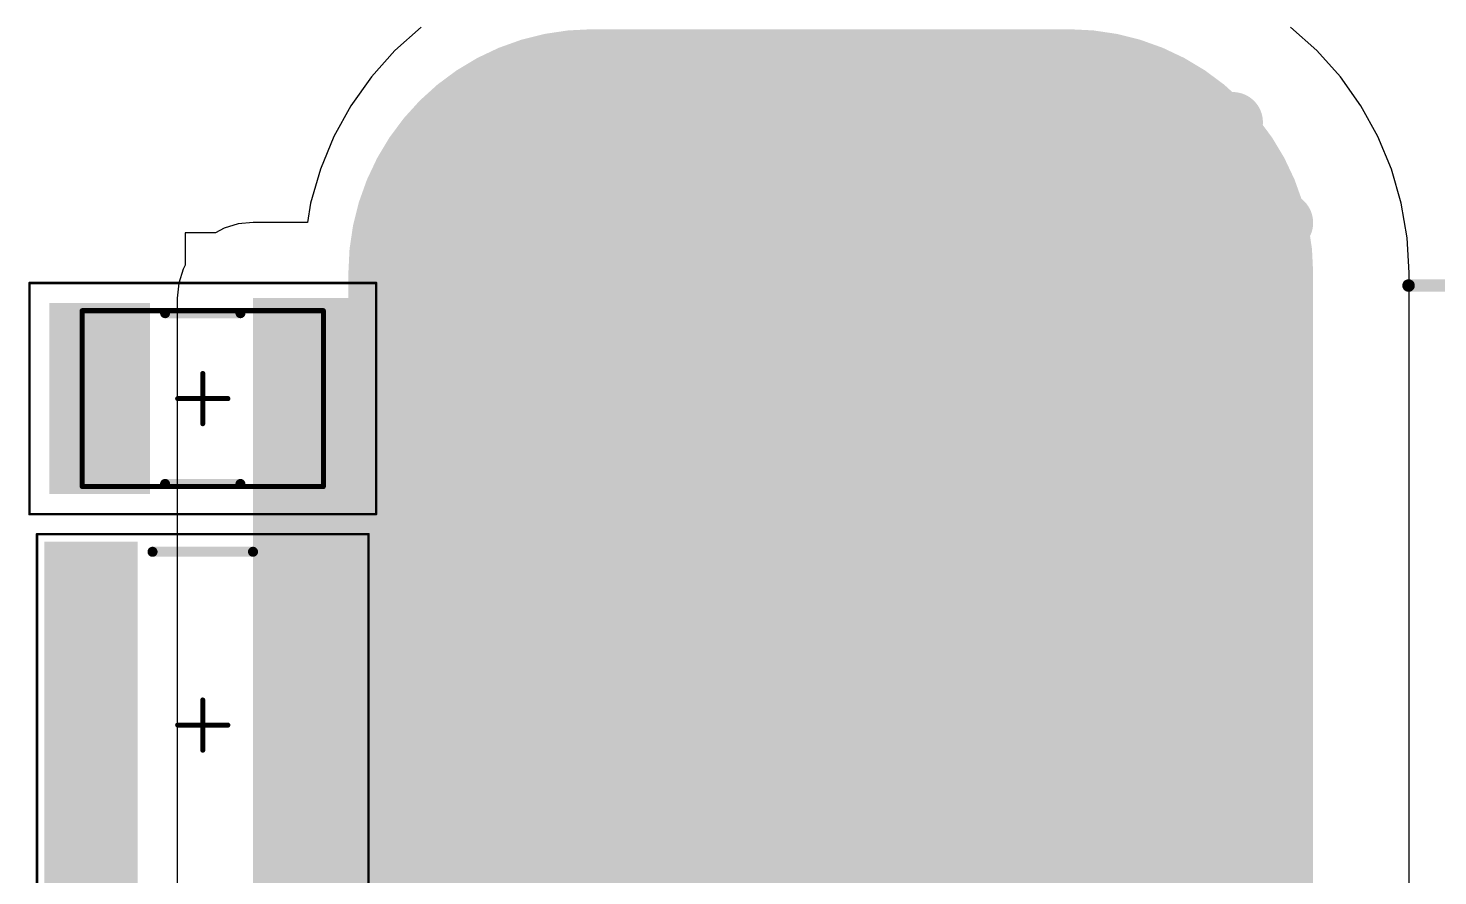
# Model space of a CAD drawing. Extents: x 69 to 227, y 90 to 377.
# Drawn here: x 145.53 to 173.58, y 285.5 to 302.37 of the extents above; entities that cross this region are included whole.
import ezdxf

# ---------------------------------------------------------------- set-up
doc = ezdxf.new("R2010")
doc.units = 0
doc.layers.get('0').update_dxf_attribs({"linetype": 'CONTINUOUS'})
for name, color, linetype in [('BOTTOMLAYER', 5, 'CONTINUOUS'), ('BOTTOMSOLDER', 6, 'CONTINUOUS'), ('MECHANICAL15', 56, 'CONTINUOUS'), ('MECHANICAL9', 56, 'CONTINUOUS'), ('MULTILAYER', 9, 'CONTINUOUS'), ('TOPLAYER', 1, 'CONTINUOUS'), ('TOPOVERLAY', 2, 'CONTINUOUS'), ('TOPPASTE', 8, 'CONTINUOUS'), ('TOPSOLDER', 216, 'CONTINUOUS')]:
    doc.layers.add(name, color=color, linetype=linetype)

# ---------------------------------------------------------------- blocks, each defined once
blk = doc.blocks.new('1812C_2')
at = {"layer": 'MECHANICAL15'}
for points, const_width in [([(-3.45, 2.3), (-3.45, -2.3)], 0.05), ([(3.45, 2.3), (-3.45, 2.3)], 0.05), ([(3.45, 2.3), (3.45, -2.3)], 0.05), ([(0, 0.5), (0, -0.5)], 0.1), ([(0.5, 0), (-0.5, 0)], 0.1), ([(3.45, -2.3), (-3.45, -2.3)], 0.05)]:
    blk.add_lwpolyline(points, dxfattribs=dict(at, const_width=const_width))
for points, const_width in [([(-3.463, 2.3, 1), (-3.438, 2.3, 1)], 0.025), ([(-3.463, 2.3, 1), (-3.438, 2.3, 1)], 0.025), ([(3.437, 2.3, 1), (3.462, 2.3, 1)], 0.025), ([(3.437, 2.3, 1), (3.462, 2.3, 1)], 0.025), ([(-0.025, 0.5, 1), (0.025, 0.5, 1)], 0.05), ([(-0.525, 0, 1), (-0.475, 0, 1)], 0.05), ([(0.475, 0, 1), (0.525, 0, 1)], 0.05), ([(-0.025, -0.5, 1), (0.025, -0.5, 1)], 0.05), ([(-3.463, -2.3, 1), (-3.438, -2.3, 1)], 0.025), ([(-3.463, -2.3, 1), (-3.438, -2.3, 1)], 0.025), ([(3.437, -2.3, 1), (3.462, -2.3, 1)], 0.025), ([(3.437, -2.3, 1), (3.462, -2.3, 1)], 0.025)]:
    blk.add_lwpolyline(points, format="xyb", close=True, dxfattribs=dict(at, const_width=const_width))
at = {"layer": 'MECHANICAL9', "const_width": 0.1}
for points in [[(-2.4, 1.75), (-2.4, -1.75)], [(2.4, 1.75), (-2.4, 1.75)], [(2.4, 1.75), (2.4, -1.75)], [(2.4, -1.75), (-2.4, -1.75)]]:
    blk.add_lwpolyline(points, dxfattribs=at)
at = {"layer": 'MECHANICAL9', "const_width": 0.05}
for points in [[(-2.425, 1.75, 1), (-2.375, 1.75, 1)], [(-2.425, 1.75, 1), (-2.375, 1.75, 1)], [(2.375, 1.75, 1), (2.425, 1.75, 1)], [(2.375, 1.75, 1), (2.425, 1.75, 1)], [(-2.425, -1.75, 1), (-2.375, -1.75, 1)], [(-2.425, -1.75, 1), (-2.375, -1.75, 1)], [(2.375, -1.75, 1), (2.425, -1.75, 1)], [(2.375, -1.75, 1), (2.425, -1.75, 1)]]:
    blk.add_lwpolyline(points, format="xyb", close=True, dxfattribs=at)
at = {"layer": 'TOPLAYER'}
for points in [[(-1.15, -1.8), (-1.15, 1.8), (-2.95, -1.8), (-2.95, 1.8)], [(2.95, -1.8), (2.95, 1.8), (1.15, -1.8), (1.15, 1.8)]]:
    blk.add_solid(points, dxfattribs=at)
at = {"layer": 'TOPOVERLAY', "const_width": 0.2}
for points in [[(0.75, 1.7), (-0.75, 1.7)], [(0.75, -1.7), (-0.75, -1.7)]]:
    blk.add_lwpolyline(points, dxfattribs=at)
at = {"layer": 'TOPOVERLAY', "const_width": 0.1}
for points in [[(-0.8, 1.7, 1), (-0.7, 1.7, 1)], [(0.7, 1.7, 1), (0.8, 1.7, 1)], [(-0.8, -1.7, 1), (-0.7, -1.7, 1)], [(0.7, -1.7, 1), (0.8, -1.7, 1)]]:
    blk.add_lwpolyline(points, format="xyb", close=True, dxfattribs=at)
at = {"layer": 'TOPPASTE'}
for points in [[(-1.15, -1.8), (-1.15, 1.8), (-2.95, -1.8), (-2.95, 1.8)], [(2.95, -1.8), (2.95, 1.8), (1.15, -1.8), (1.15, 1.8)]]:
    blk.add_solid(points, dxfattribs=at)
at = {"layer": 'TOPSOLDER'}
for points in [[(-1.048, -1.902), (-1.048, 1.902), (-3.052, -1.902), (-3.052, 1.902)], [(3.052, -1.902), (3.052, 1.902), (1.048, -1.902), (1.048, 1.902)]]:
    blk.add_solid(points, dxfattribs=at)
blk = doc.blocks.new('1825C_6')
at = {"layer": 'MECHANICAL15'}
for points, const_width in [([(3.3, 3.8), (-3.3, 3.8)], 0.05), ([(-3.3, 3.8), (-3.3, -3.8)], 0.05), ([(3.3, 3.8), (3.3, -3.8)], 0.05), ([(0, 0.5), (0, -0.5)], 0.1), ([(0.5, 0), (-0.5, 0)], 0.1), ([(3.3, -3.8), (-3.3, -3.8)], 0.05)]:
    blk.add_lwpolyline(points, dxfattribs=dict(at, const_width=const_width))
for points, const_width in [([(-3.312, 3.8, 1), (-3.287, 3.8, 1)], 0.025), ([(-3.312, 3.8, 1), (-3.287, 3.8, 1)], 0.025), ([(3.288, 3.8, 1), (3.313, 3.8, 1)], 0.025), ([(3.288, 3.8, 1), (3.313, 3.8, 1)], 0.025), ([(-0.025, 0.5, 1), (0.025, 0.5, 1)], 0.05), ([(-0.525, 0, 1), (-0.475, 0, 1)], 0.05), ([(0.475, 0, 1), (0.525, 0, 1)], 0.05), ([(-0.025, -0.5, 1), (0.025, -0.5, 1)], 0.05), ([(-3.312, -3.8, 1), (-3.287, -3.8, 1)], 0.025), ([(-3.312, -3.8, 1), (-3.287, -3.8, 1)], 0.025), ([(3.288, -3.8, 1), (3.313, -3.8, 1)], 0.025), ([(3.288, -3.8, 1), (3.313, -3.8, 1)], 0.025)]:
    blk.add_lwpolyline(points, format="xyb", close=True, dxfattribs=dict(at, const_width=const_width))
at = {"layer": 'TOPLAYER'}
for points in [[(-1.4, -3.55), (-1.4, 3.55), (-3.05, -3.55), (-3.05, 3.55)], [(3.05, -3.55), (3.05, 3.55), (1.4, -3.55), (1.4, 3.55)]]:
    blk.add_solid(points, dxfattribs=at)
at = {"layer": 'TOPOVERLAY', "const_width": 0.2}
for points in [[(1, 3.45), (-1, 3.45)], [(1, -3.45), (-1, -3.45)]]:
    blk.add_lwpolyline(points, dxfattribs=at)
at = {"layer": 'TOPOVERLAY', "const_width": 0.1}
for points in [[(-1.05, 3.45, 1), (-0.95, 3.45, 1)], [(0.95, 3.45, 1), (1.05, 3.45, 1)], [(-1.05, -3.45, 1), (-0.95, -3.45, 1)], [(0.95, -3.45, 1), (1.05, -3.45, 1)]]:
    blk.add_lwpolyline(points, format="xyb", close=True, dxfattribs=at)
at = {"layer": 'TOPPASTE'}
for points in [[(-1.4, -3.55), (-1.4, 3.55), (-3.05, -3.55), (-3.05, 3.55)], [(3.05, -3.55), (3.05, 3.55), (1.4, -3.55), (1.4, 3.55)]]:
    blk.add_solid(points, dxfattribs=at)
at = {"layer": 'TOPSOLDER'}
for points in [[(-1.298, -3.652), (-1.298, 3.652), (-3.152, -3.652), (-3.152, 3.652)], [(3.152, -3.652), (3.152, 3.652), (1.298, -3.652), (1.298, 3.652)]]:
    blk.add_solid(points, dxfattribs=at)
blk = doc.blocks.new('CM300_SKM200_DUAL_FOOTPRI0')
at = {"layer": 'BOTTOMLAYER'}
for points, const_width in [([(19.375, 9, 1), (24.125, 9, 1)], 4.75), ([(28.875, 9, 1), (33.625, 9, 1)], 4.75), ([(20.25, 12, 1), (20.75, 12, 1)], 0.5), ([(22.25, 12, 1), (22.75, 12, 1)], 0.5), ([(24.25, 12, 1), (24.75, 12, 1)], 0.5), ([(26.25, 12, 1), (26.75, 12, 1)], 0.5), ([(28.25, 12, 1), (28.75, 12, 1)], 0.5), ([(30.25, 12, 1), (30.75, 12, 1)], 0.5), ([(32.25, 12, 1), (32.75, 12, 1)], 0.5), ([(34.25, 12, 1), (34.75, 12, 1)], 0.5), ([(19.25, 10, 1), (19.75, 10, 1)], 0.5), ([(21.25, 10, 1), (21.75, 10, 1)], 0.5), ([(23.25, 10, 1), (23.75, 10, 1)], 0.5), ([(25.25, 10, 1), (25.75, 10, 1)], 0.5), ([(27.25, 10, 1), (27.75, 10, 1)], 0.5), ([(29.25, 10, 1), (29.75, 10, 1)], 0.5), ([(31.25, 10, 1), (31.75, 10, 1)], 0.5), ([(33.25, 10, 1), (33.75, 10, 1)], 0.5), ([(35.25, 10, 1), (35.75, 10, 1)], 0.5), ([(18.25, 8, 1), (18.75, 8, 1)], 0.5), ([(20.25, 8, 1), (20.75, 8, 1)], 0.5), ([(22.25, 8, 1), (22.75, 8, 1)], 0.5), ([(24.25, 8, 1), (24.75, 8, 1)], 0.5), ([(26.25, 8, 1), (26.75, 8, 1)], 0.5), ([(28.25, 8, 1), (28.75, 8, 1)], 0.5), ([(30.25, 8, 1), (30.75, 8, 1)], 0.5), ([(32.25, 8, 1), (32.75, 8, 1)], 0.5), ([(34.25, 8, 1), (34.75, 8, 1)], 0.5), ([(19.25, 6, 1), (19.75, 6, 1)], 0.5), ([(21.25, 6, 1), (21.75, 6, 1)], 0.5), ([(23.25, 6, 1), (23.75, 6, 1)], 0.5), ([(25.25, 6, 1), (25.75, 6, 1)], 0.5), ([(27.25, 6, 1), (27.75, 6, 1)], 0.5), ([(29.25, 6, 1), (29.75, 6, 1)], 0.5), ([(31.25, 6, 1), (31.75, 6, 1)], 0.5), ([(33.25, 6, 1), (33.75, 6, 1)], 0.5), ([(35.25, 6, 1), (35.75, 6, 1)], 0.5), ([(18.25, 4, 1), (18.75, 4, 1)], 0.5), ([(20.25, 4, 1), (20.75, 4, 1)], 0.5), ([(22.25, 4, 1), (22.75, 4, 1)], 0.5), ([(24.25, 4, 1), (24.75, 4, 1)], 0.5), ([(26.25, 4, 1), (26.75, 4, 1)], 0.5), ([(28.25, 4, 1), (28.75, 4, 1)], 0.5), ([(30.25, 4, 1), (30.75, 4, 1)], 0.5), ([(32.25, 4, 1), (32.75, 4, 1)], 0.5), ([(34.25, 4, 1), (34.75, 4, 1)], 0.5), ([(19.25, 2, 1), (19.75, 2, 1)], 0.5), ([(21.25, 2, 1), (21.75, 2, 1)], 0.5), ([(31.25, 2, 1), (31.75, 2, 1)], 0.5), ([(33.25, 2, 1), (33.75, 2, 1)], 0.5), ([(35.25, 2, 1), (35.75, 2, 1)], 0.5), ([(18.25, 0, 1), (18.75, 0, 1)], 0.5), ([(20.25, 0, 1), (20.75, 0, 1)], 0.5), ([(32.25, 0, 1), (32.75, 0, 1)], 0.5), ([(34.25, 0, 1), (34.75, 0, 1)], 0.5), ([(19.25, -2, 1), (19.75, -2, 1)], 0.5), ([(21.25, -2, 1), (21.75, -2, 1)], 0.5), ([(31.25, -2, 1), (31.75, -2, 1)], 0.5), ([(33.25, -2, 1), (33.75, -2, 1)], 0.5), ([(35.25, -2, 1), (35.75, -2, 1)], 0.5)]:
    blk.add_lwpolyline(points, format="xyb", close=True, dxfattribs=dict(at, const_width=const_width))
for points in [[(31.25, 13.75), (21.75, 13.75), (31.25, -13.75), (21.75, -13.75)], [(36, 9), (17, 9), (36, -9), (17, -9)]]:
    blk.add_solid(points, dxfattribs=at)
at = {"layer": 'BOTTOMSOLDER'}
for points, const_width in [([(19.324, 9, 1), (24.176, 9, 1)], 4.852), ([(28.824, 9, 1), (33.676, 9, 1)], 4.852), ([(20.199, 12, 1), (20.801, 12, 1)], 0.602), ([(22.199, 12, 1), (22.801, 12, 1)], 0.602), ([(24.199, 12, 1), (24.801, 12, 1)], 0.602), ([(26.199, 12, 1), (26.801, 12, 1)], 0.602), ([(28.199, 12, 1), (28.801, 12, 1)], 0.602), ([(30.199, 12, 1), (30.801, 12, 1)], 0.602), ([(32.199, 12, 1), (32.801, 12, 1)], 0.602), ([(34.199, 12, 1), (34.801, 12, 1)], 0.602), ([(19.199, 10, 1), (19.801, 10, 1)], 0.602), ([(21.199, 10, 1), (21.801, 10, 1)], 0.602), ([(23.199, 10, 1), (23.801, 10, 1)], 0.602), ([(25.199, 10, 1), (25.801, 10, 1)], 0.602), ([(27.199, 10, 1), (27.801, 10, 1)], 0.602), ([(29.199, 10, 1), (29.801, 10, 1)], 0.602), ([(31.199, 10, 1), (31.801, 10, 1)], 0.602), ([(33.199, 10, 1), (33.801, 10, 1)], 0.602), ([(35.199, 10, 1), (35.801, 10, 1)], 0.602), ([(18.199, 8, 1), (18.801, 8, 1)], 0.602), ([(20.199, 8, 1), (20.801, 8, 1)], 0.602), ([(22.199, 8, 1), (22.801, 8, 1)], 0.602), ([(24.199, 8, 1), (24.801, 8, 1)], 0.602), ([(26.199, 8, 1), (26.801, 8, 1)], 0.602), ([(28.199, 8, 1), (28.801, 8, 1)], 0.602), ([(30.199, 8, 1), (30.801, 8, 1)], 0.602), ([(32.199, 8, 1), (32.801, 8, 1)], 0.602), ([(34.199, 8, 1), (34.801, 8, 1)], 0.602), ([(19.199, 6, 1), (19.801, 6, 1)], 0.602), ([(21.199, 6, 1), (21.801, 6, 1)], 0.602), ([(23.199, 6, 1), (23.801, 6, 1)], 0.602), ([(25.199, 6, 1), (25.801, 6, 1)], 0.602), ([(27.199, 6, 1), (27.801, 6, 1)], 0.602), ([(29.199, 6, 1), (29.801, 6, 1)], 0.602), ([(31.199, 6, 1), (31.801, 6, 1)], 0.602), ([(33.199, 6, 1), (33.801, 6, 1)], 0.602), ([(35.199, 6, 1), (35.801, 6, 1)], 0.602), ([(18.199, 4, 1), (18.801, 4, 1)], 0.602), ([(20.199, 4, 1), (20.801, 4, 1)], 0.602), ([(22.199, 4, 1), (22.801, 4, 1)], 0.602), ([(24.199, 4, 1), (24.801, 4, 1)], 0.602), ([(26.199, 4, 1), (26.801, 4, 1)], 0.602), ([(28.199, 4, 1), (28.801, 4, 1)], 0.602), ([(30.199, 4, 1), (30.801, 4, 1)], 0.602), ([(32.199, 4, 1), (32.801, 4, 1)], 0.602), ([(34.199, 4, 1), (34.801, 4, 1)], 0.602), ([(19.199, 2, 1), (19.801, 2, 1)], 0.602), ([(21.199, 2, 1), (21.801, 2, 1)], 0.602), ([(31.199, 2, 1), (31.801, 2, 1)], 0.602), ([(33.199, 2, 1), (33.801, 2, 1)], 0.602), ([(35.199, 2, 1), (35.801, 2, 1)], 0.602), ([(18.199, 0, 1), (18.801, 0, 1)], 0.602), ([(20.199, 0, 1), (20.801, 0, 1)], 0.602), ([(32.199, 0, 1), (32.801, 0, 1)], 0.602), ([(34.199, 0, 1), (34.801, 0, 1)], 0.602), ([(19.199, -2, 1), (19.801, -2, 1)], 0.602), ([(21.199, -2, 1), (21.801, -2, 1)], 0.602), ([(31.199, -2, 1), (31.801, -2, 1)], 0.602), ([(33.199, -2, 1), (33.801, -2, 1)], 0.602), ([(35.199, -2, 1), (35.801, -2, 1)], 0.602)]:
    blk.add_lwpolyline(points, format="xyb", close=True, dxfattribs=dict(at, const_width=const_width))
for points in [[(31.25, 13.852), (21.75, 13.852), (31.25, -13.852), (21.75, -13.852)], [(36.102, 9), (16.898, 9), (36.102, -9), (16.898, -9)]]:
    blk.add_solid(points, dxfattribs=at)
at = {"layer": 'MULTILAYER'}
for points, const_width in [([(19.375, 9, 1), (24.125, 9, 1)], 4.75), ([(28.875, 9, 1), (33.625, 9, 1)], 4.75), ([(20.25, 12, 1), (20.75, 12, 1)], 0.5), ([(22.25, 12, 1), (22.75, 12, 1)], 0.5), ([(24.25, 12, 1), (24.75, 12, 1)], 0.5), ([(26.25, 12, 1), (26.75, 12, 1)], 0.5), ([(28.25, 12, 1), (28.75, 12, 1)], 0.5), ([(30.25, 12, 1), (30.75, 12, 1)], 0.5), ([(32.25, 12, 1), (32.75, 12, 1)], 0.5), ([(34.25, 12, 1), (34.75, 12, 1)], 0.5), ([(19.25, 10, 1), (19.75, 10, 1)], 0.5), ([(21.25, 10, 1), (21.75, 10, 1)], 0.5), ([(23.25, 10, 1), (23.75, 10, 1)], 0.5), ([(25.25, 10, 1), (25.75, 10, 1)], 0.5), ([(27.25, 10, 1), (27.75, 10, 1)], 0.5), ([(29.25, 10, 1), (29.75, 10, 1)], 0.5), ([(31.25, 10, 1), (31.75, 10, 1)], 0.5), ([(33.25, 10, 1), (33.75, 10, 1)], 0.5), ([(35.25, 10, 1), (35.75, 10, 1)], 0.5), ([(18.25, 8, 1), (18.75, 8, 1)], 0.5), ([(20.25, 8, 1), (20.75, 8, 1)], 0.5), ([(22.25, 8, 1), (22.75, 8, 1)], 0.5), ([(24.25, 8, 1), (24.75, 8, 1)], 0.5), ([(26.25, 8, 1), (26.75, 8, 1)], 0.5), ([(28.25, 8, 1), (28.75, 8, 1)], 0.5), ([(30.25, 8, 1), (30.75, 8, 1)], 0.5), ([(32.25, 8, 1), (32.75, 8, 1)], 0.5), ([(34.25, 8, 1), (34.75, 8, 1)], 0.5), ([(19.25, 6, 1), (19.75, 6, 1)], 0.5), ([(21.25, 6, 1), (21.75, 6, 1)], 0.5), ([(23.25, 6, 1), (23.75, 6, 1)], 0.5), ([(25.25, 6, 1), (25.75, 6, 1)], 0.5), ([(27.25, 6, 1), (27.75, 6, 1)], 0.5), ([(29.25, 6, 1), (29.75, 6, 1)], 0.5), ([(31.25, 6, 1), (31.75, 6, 1)], 0.5), ([(33.25, 6, 1), (33.75, 6, 1)], 0.5), ([(35.25, 6, 1), (35.75, 6, 1)], 0.5), ([(18.25, 4, 1), (18.75, 4, 1)], 0.5), ([(20.25, 4, 1), (20.75, 4, 1)], 0.5), ([(22.25, 4, 1), (22.75, 4, 1)], 0.5), ([(24.25, 4, 1), (24.75, 4, 1)], 0.5), ([(26.25, 4, 1), (26.75, 4, 1)], 0.5), ([(28.25, 4, 1), (28.75, 4, 1)], 0.5), ([(30.25, 4, 1), (30.75, 4, 1)], 0.5), ([(32.25, 4, 1), (32.75, 4, 1)], 0.5), ([(34.25, 4, 1), (34.75, 4, 1)], 0.5), ([(19.25, 2, 1), (19.75, 2, 1)], 0.5), ([(21.25, 2, 1), (21.75, 2, 1)], 0.5), ([(31.25, 2, 1), (31.75, 2, 1)], 0.5), ([(33.25, 2, 1), (33.75, 2, 1)], 0.5), ([(35.25, 2, 1), (35.75, 2, 1)], 0.5), ([(18.25, 0, 1), (18.75, 0, 1)], 0.5), ([(20.25, 0, 1), (20.75, 0, 1)], 0.5), ([(32.25, 0, 1), (32.75, 0, 1)], 0.5), ([(34.25, 0, 1), (34.75, 0, 1)], 0.5), ([(19.25, -2, 1), (19.75, -2, 1)], 0.5), ([(21.25, -2, 1), (21.75, -2, 1)], 0.5), ([(31.25, -2, 1), (31.75, -2, 1)], 0.5), ([(33.25, -2, 1), (33.75, -2, 1)], 0.5), ([(35.25, -2, 1), (35.75, -2, 1)], 0.5)]:
    blk.add_lwpolyline(points, format="xyb", close=True, dxfattribs=dict(at, const_width=const_width))
for points in [[(31.25, 13.75), (21.75, 13.75), (31.25, -13.75), (21.75, -13.75)], [(36, 9), (17, 9), (36, -9), (17, -9)]]:
    blk.add_solid(points, dxfattribs=at)
at = {"layer": 'TOPLAYER'}
for points, const_width in [([(19.375, 9, 1), (24.125, 9, 1)], 4.75), ([(28.875, 9, 1), (33.625, 9, 1)], 4.75), ([(20.25, 12, 1), (20.75, 12, 1)], 0.5), ([(22.25, 12, 1), (22.75, 12, 1)], 0.5), ([(24.25, 12, 1), (24.75, 12, 1)], 0.5), ([(26.25, 12, 1), (26.75, 12, 1)], 0.5), ([(28.25, 12, 1), (28.75, 12, 1)], 0.5), ([(30.25, 12, 1), (30.75, 12, 1)], 0.5), ([(32.25, 12, 1), (32.75, 12, 1)], 0.5), ([(34.25, 12, 1), (34.75, 12, 1)], 0.5), ([(19.25, 10, 1), (19.75, 10, 1)], 0.5), ([(21.25, 10, 1), (21.75, 10, 1)], 0.5), ([(23.25, 10, 1), (23.75, 10, 1)], 0.5), ([(25.25, 10, 1), (25.75, 10, 1)], 0.5), ([(27.25, 10, 1), (27.75, 10, 1)], 0.5), ([(29.25, 10, 1), (29.75, 10, 1)], 0.5), ([(31.25, 10, 1), (31.75, 10, 1)], 0.5), ([(33.25, 10, 1), (33.75, 10, 1)], 0.5), ([(35.25, 10, 1), (35.75, 10, 1)], 0.5), ([(18.25, 8, 1), (18.75, 8, 1)], 0.5), ([(20.25, 8, 1), (20.75, 8, 1)], 0.5), ([(22.25, 8, 1), (22.75, 8, 1)], 0.5), ([(24.25, 8, 1), (24.75, 8, 1)], 0.5), ([(26.25, 8, 1), (26.75, 8, 1)], 0.5), ([(28.25, 8, 1), (28.75, 8, 1)], 0.5), ([(30.25, 8, 1), (30.75, 8, 1)], 0.5), ([(32.25, 8, 1), (32.75, 8, 1)], 0.5), ([(34.25, 8, 1), (34.75, 8, 1)], 0.5), ([(19.25, 6, 1), (19.75, 6, 1)], 0.5), ([(21.25, 6, 1), (21.75, 6, 1)], 0.5), ([(23.25, 6, 1), (23.75, 6, 1)], 0.5), ([(25.25, 6, 1), (25.75, 6, 1)], 0.5), ([(27.25, 6, 1), (27.75, 6, 1)], 0.5), ([(29.25, 6, 1), (29.75, 6, 1)], 0.5), ([(31.25, 6, 1), (31.75, 6, 1)], 0.5), ([(33.25, 6, 1), (33.75, 6, 1)], 0.5), ([(35.25, 6, 1), (35.75, 6, 1)], 0.5), ([(18.25, 4, 1), (18.75, 4, 1)], 0.5), ([(20.25, 4, 1), (20.75, 4, 1)], 0.5), ([(22.25, 4, 1), (22.75, 4, 1)], 0.5), ([(24.25, 4, 1), (24.75, 4, 1)], 0.5), ([(26.25, 4, 1), (26.75, 4, 1)], 0.5), ([(28.25, 4, 1), (28.75, 4, 1)], 0.5), ([(30.25, 4, 1), (30.75, 4, 1)], 0.5), ([(32.25, 4, 1), (32.75, 4, 1)], 0.5), ([(34.25, 4, 1), (34.75, 4, 1)], 0.5), ([(19.25, 2, 1), (19.75, 2, 1)], 0.5), ([(21.25, 2, 1), (21.75, 2, 1)], 0.5), ([(31.25, 2, 1), (31.75, 2, 1)], 0.5), ([(33.25, 2, 1), (33.75, 2, 1)], 0.5), ([(35.25, 2, 1), (35.75, 2, 1)], 0.5), ([(18.25, 0, 1), (18.75, 0, 1)], 0.5), ([(20.25, 0, 1), (20.75, 0, 1)], 0.5), ([(32.25, 0, 1), (32.75, 0, 1)], 0.5), ([(34.25, 0, 1), (34.75, 0, 1)], 0.5), ([(19.25, -2, 1), (19.75, -2, 1)], 0.5), ([(21.25, -2, 1), (21.75, -2, 1)], 0.5), ([(31.25, -2, 1), (31.75, -2, 1)], 0.5), ([(33.25, -2, 1), (33.75, -2, 1)], 0.5), ([(35.25, -2, 1), (35.75, -2, 1)], 0.5)]:
    blk.add_lwpolyline(points, format="xyb", close=True, dxfattribs=dict(at, const_width=const_width))
for points in [[(31.25, 13.75), (21.75, 13.75), (31.25, -13.75), (21.75, -13.75)], [(36, 9), (17, 9), (36, -9), (17, -9)]]:
    blk.add_solid(points, dxfattribs=at)
at = {"layer": 'TOPSOLDER'}
for points, const_width in [([(19.324, 9, 1), (24.176, 9, 1)], 4.852), ([(28.824, 9, 1), (33.676, 9, 1)], 4.852), ([(20.199, 12, 1), (20.801, 12, 1)], 0.602), ([(22.199, 12, 1), (22.801, 12, 1)], 0.602), ([(24.199, 12, 1), (24.801, 12, 1)], 0.602), ([(26.199, 12, 1), (26.801, 12, 1)], 0.602), ([(28.199, 12, 1), (28.801, 12, 1)], 0.602), ([(30.199, 12, 1), (30.801, 12, 1)], 0.602), ([(32.199, 12, 1), (32.801, 12, 1)], 0.602), ([(34.199, 12, 1), (34.801, 12, 1)], 0.602), ([(19.199, 10, 1), (19.801, 10, 1)], 0.602), ([(21.199, 10, 1), (21.801, 10, 1)], 0.602), ([(23.199, 10, 1), (23.801, 10, 1)], 0.602), ([(25.199, 10, 1), (25.801, 10, 1)], 0.602), ([(27.199, 10, 1), (27.801, 10, 1)], 0.602), ([(29.199, 10, 1), (29.801, 10, 1)], 0.602), ([(31.199, 10, 1), (31.801, 10, 1)], 0.602), ([(33.199, 10, 1), (33.801, 10, 1)], 0.602), ([(35.199, 10, 1), (35.801, 10, 1)], 0.602), ([(18.199, 8, 1), (18.801, 8, 1)], 0.602), ([(20.199, 8, 1), (20.801, 8, 1)], 0.602), ([(22.199, 8, 1), (22.801, 8, 1)], 0.602), ([(24.199, 8, 1), (24.801, 8, 1)], 0.602), ([(26.199, 8, 1), (26.801, 8, 1)], 0.602), ([(28.199, 8, 1), (28.801, 8, 1)], 0.602), ([(30.199, 8, 1), (30.801, 8, 1)], 0.602), ([(32.199, 8, 1), (32.801, 8, 1)], 0.602), ([(34.199, 8, 1), (34.801, 8, 1)], 0.602), ([(19.199, 6, 1), (19.801, 6, 1)], 0.602), ([(21.199, 6, 1), (21.801, 6, 1)], 0.602), ([(23.199, 6, 1), (23.801, 6, 1)], 0.602), ([(25.199, 6, 1), (25.801, 6, 1)], 0.602), ([(27.199, 6, 1), (27.801, 6, 1)], 0.602), ([(29.199, 6, 1), (29.801, 6, 1)], 0.602), ([(31.199, 6, 1), (31.801, 6, 1)], 0.602), ([(33.199, 6, 1), (33.801, 6, 1)], 0.602), ([(35.199, 6, 1), (35.801, 6, 1)], 0.602), ([(18.199, 4, 1), (18.801, 4, 1)], 0.602), ([(20.199, 4, 1), (20.801, 4, 1)], 0.602), ([(22.199, 4, 1), (22.801, 4, 1)], 0.602), ([(24.199, 4, 1), (24.801, 4, 1)], 0.602), ([(26.199, 4, 1), (26.801, 4, 1)], 0.602), ([(28.199, 4, 1), (28.801, 4, 1)], 0.602), ([(30.199, 4, 1), (30.801, 4, 1)], 0.602), ([(32.199, 4, 1), (32.801, 4, 1)], 0.602), ([(34.199, 4, 1), (34.801, 4, 1)], 0.602), ([(19.199, 2, 1), (19.801, 2, 1)], 0.602), ([(21.199, 2, 1), (21.801, 2, 1)], 0.602), ([(31.199, 2, 1), (31.801, 2, 1)], 0.602), ([(33.199, 2, 1), (33.801, 2, 1)], 0.602), ([(35.199, 2, 1), (35.801, 2, 1)], 0.602), ([(18.199, 0, 1), (18.801, 0, 1)], 0.602), ([(20.199, 0, 1), (20.801, 0, 1)], 0.602), ([(32.199, 0, 1), (32.801, 0, 1)], 0.602), ([(34.199, 0, 1), (34.801, 0, 1)], 0.602), ([(19.199, -2, 1), (19.801, -2, 1)], 0.602), ([(21.199, -2, 1), (21.801, -2, 1)], 0.602), ([(31.199, -2, 1), (31.801, -2, 1)], 0.602), ([(33.199, -2, 1), (33.801, -2, 1)], 0.602), ([(35.199, -2, 1), (35.801, -2, 1)], 0.602)]:
    blk.add_lwpolyline(points, format="xyb", close=True, dxfattribs=dict(at, const_width=const_width))
for points in [[(31.25, 13.852), (21.75, 13.852), (31.25, -13.852), (21.75, -13.852)], [(36.102, 9), (16.898, 9), (36.102, -9), (16.898, -9)]]:
    blk.add_solid(points, dxfattribs=at)

msp = doc.modelspace()

# ---------------------------------------------------------------- linework, layer by layer
at = {"layer": 'TOPLAYER'}
for p, q in [((153.347, 302.394), (152.824, 301.926)), ((171.176, 301.926), (170.653, 302.394)), ((152.824, 301.926), (152.356, 301.403)), ((171.644, 301.403), (171.176, 301.926)), ((152.356, 301.403), (151.95, 300.83)), ((172.05, 300.83), (171.644, 301.403)), ((151.95, 300.83), (151.61, 300.216)), ((172.39, 300.216), (172.05, 300.83)), ((151.61, 300.216), (151.341, 299.567)), ((172.659, 299.567), (172.39, 300.216)), ((151.341, 299.567), (151.147, 298.893)), ((172.853, 298.893), (172.659, 299.567)), ((151.147, 298.893), (151.082, 298.507)), ((172.97, 298.201), (172.853, 298.893)), ((149.25, 298.3), (148.65, 298.3)), ((148.65, 298.3), (148.65, 297.656)), ((149.423, 298.393), (149.25, 298.3)), ((149.706, 298.478), (149.423, 298.393)), ((150, 298.507), (149.706, 298.478)), ((151.082, 298.507), (150, 298.507)), ((173.01, 297.5), (172.97, 298.201)), ((148.607, 297.577), (148.522, 297.294)), ((148.65, 297.656), (148.607, 297.577)), ((173.01, 279.5), (173.01, 297.5)), ((148.522, 297.294), (148.493, 297)), ((148.493, 297), (148.493, 280))]:
    msp.add_line(p, q, dxfattribs=at)
msp.add_solid([(150, 280), (153, 280), (150, 297), (153, 297)], dxfattribs=at)
at = {"layer": 'TOPOVERLAY', "const_width": 0.25}
msp.add_lwpolyline([(173, 297.25), (177.5, 297.25)], dxfattribs=at)
at = {"layer": 'TOPOVERLAY', "const_width": 0.125}
msp.add_lwpolyline([(172.938, 297.25, 1), (173.063, 297.25, 1)], format="xyb", close=True, dxfattribs=at)

# ---------------------------------------------------------------- block references
for name, p, rotation in [('CM300_SKM200_DUAL_FOOTPRI0', (135, 288.5), 360), ('1812C_2', (149, 295), 180), ('1825C_6', (149, 288.5), 180)]:
    msp.add_blockref(name, p, dxfattribs=dict(rotation=rotation))

doc.saveas('drawing.dxf')
